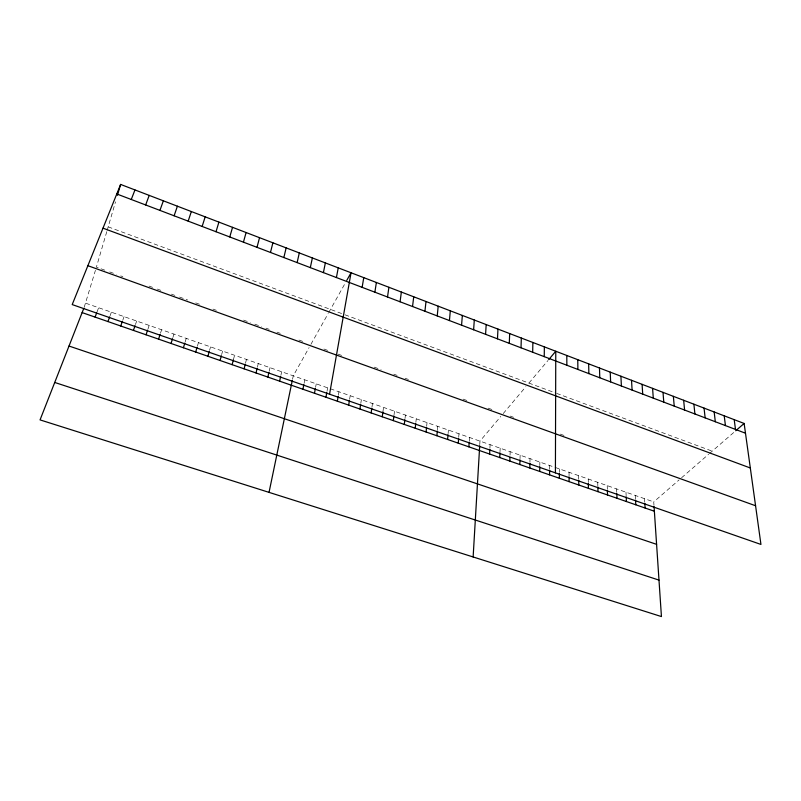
<?xml version="1.0" encoding="UTF-8"?>
<svg xmlns="http://www.w3.org/2000/svg" width="801" height="801" viewBox="0 0 801 801"><rect width="100%" height="100%" fill="white"/><g stroke="black" fill="none" stroke-linecap="round" stroke-linejoin="round"><path stroke-width="0.6" stroke-dasharray="4 3" d="M559.368 472.41L559.368 468.895M549.616 469.006L549.636 465.491M539.804 465.581L539.854 462.067M529.942 462.137L530.012 458.623M520.019 458.683L520.119 455.168M510.037 455.198L510.167 451.684M500.004 451.704L500.164 448.18M489.912 448.18L490.092 444.665M479.769 444.645L479.969 441.121L500.825 416.4M469.276 440.981L469.506 437.466M458.723 437.306L458.983 433.782M448.099 433.601L448.39 430.077M437.416 429.877L437.746 426.352M426.673 426.122L427.033 422.598M415.869 422.357L416.25 418.833M404.996 418.563L405.406 415.038M394.052 414.748L394.493 411.223M382.888 412.084L383.519 407.379M371.974 407.048L372.475 403.524M360.83 403.163L361.371 399.639M349.626 399.248L350.187 395.724M338.342 395.314L338.943 391.789M326.998 391.359L327.629 387.834M315.584 387.374L316.245 383.849M304.09 383.369L304.791 379.844M292.535 379.334L293.266 375.809L309.096 347.584M280.901 375.279L281.672 371.754M269.196 371.203L269.997 367.669M257.421 367.088L258.262 363.564M245.567 362.953L246.438 359.429M233.341 359.969L234.553 355.274M221.637 354.613L222.588 351.088M209.562 350.397L210.543 346.873M197.406 346.162L198.428 342.638M84.165 307.404L95.439 270.317M106.793 231.619L96.38 267.134L105.251 270.317M107.134 230.428L115.524 201.832M185.171 341.897L186.232 338.372M172.866 337.601L173.957 334.077M160.47 333.276L161.602 329.752M147.995 328.931L149.176 325.406M135.449 324.545L136.661 321.031M122.813 320.14L124.065 316.625M110.097 315.704L111.389 312.19M97.051 311.889L98.633 307.724M310.908 344.35L328.19 313.531M328.76 312.5L345.611 282.453M503.218 413.566L525.897 386.673M528.92 383.088L547.904 360.58M653.976 505.411L653.746 501.907L679.118 479.889M681.571 477.766L708.625 454.277M709.526 453.496L734.797 431.559M85.797 303.239L553.962 467.003M555.043 467.384L653.746 501.907M109.687 271.919L116.285 274.292M120.691 275.884L122.893 276.675M149.056 286.087L152.59 287.359M157.296 289.061L160.831 290.332M171.364 294.117L174.868 295.379M179.514 297.051L187.644 299.985M195.724 302.888L200.34 304.55M212.946 309.086L216.37 310.317M243.544 320.1L250.282 322.523M254.748 324.135L261.446 326.548M265.892 328.15L269.226 329.341M276.976 332.135L280.28 333.326M298.943 340.035L303.289 341.606M323.874 349.016L328.17 350.558M338.142 354.152L341.657 355.414M374.227 367.138L381.136 369.621M393.722 374.157L397.136 375.379M405.086 378.242L408.48 379.464M463.068 399.118L467.454 400.69M488.129 408.14L492.455 409.691M510.147 416.059L513.621 417.311M560.249 434.092L564.745 435.714M108.185 226.863L342.788 313.972M345.011 314.803L555.574 392.991M556.635 393.381L712.229 451.153M644.545 498.693L644.755 502.187M635.283 495.449L635.473 498.953M625.981 492.194L626.142 495.699M616.62 488.92L616.76 492.425M607.208 485.626L607.328 489.131M597.746 482.322L597.846 485.827M588.234 478.988L588.304 482.502M578.662 475.644L578.712 479.158M569.04 472.28L569.07 475.794"/><path stroke-width="1.2" d="M559.368 478.257L559.368 473.581M555.413 472.86L555.774 351.249L548.685 359.659M549.576 474.853L549.606 470.177M544.249 356.645L544.36 346.883M539.724 471.439L539.784 466.753M532.675 352.24L532.875 342.478M529.811 468.004L529.912 463.318M519.849 464.54L519.989 459.854M521.02 347.804L521.321 338.042M509.826 461.066L509.957 457.541M509.286 343.339L509.676 333.586M499.754 457.561L499.954 452.875M489.611 454.047L489.852 449.351M497.481 338.843L497.962 329.091M485.586 334.317L486.177 324.575M473.131 556.975L479.699 445.817M468.875 446.848L469.196 442.152M473.621 329.762L474.302 320.02M458.282 443.173L458.633 438.477M461.576 325.176L462.347 315.434M447.609 439.469L447.999 434.773M449.441 320.56L450.312 310.828M436.885 435.744L437.316 431.048M426.092 431.999L426.563 427.303M437.226 315.914L438.197 306.182M415.228 428.225L415.739 423.529M424.93 311.239L426.002 301.506M404.305 424.44L404.855 419.734M412.545 306.523L413.727 296.801M393.321 420.625L393.902 415.919M400.069 301.777L401.361 292.055M382.257 416.78L382.888 412.084M387.514 297.001L388.906 287.279M371.133 412.926L371.804 408.22M359.939 409.041L360.65 404.335M374.878 292.185L376.37 282.483M348.675 405.126L349.436 400.43M362.142 287.339L363.754 277.637M337.351 401.191L338.142 396.495M329.551 394.202L351.038 272.771L346.803 280.33M325.947 397.236L326.788 392.53M314.473 393.251L315.364 388.555M336.41 277.546L338.242 267.864M302.928 389.246L303.859 384.55M323.414 272.6L325.356 262.918M269.036 492.375L292.295 380.515M310.317 267.624L312.38 257.942M279.619 381.156L280.65 376.46M297.131 262.598L299.304 252.936M267.864 377.071L268.936 372.375M283.854 257.552L286.147 247.889M256.03 372.966L257.141 368.27M244.115 368.83L245.276 364.135M270.478 252.455L272.891 242.803M232.13 364.675L233.341 359.969M257.011 247.329L259.534 237.687M220.065 360.48L221.326 355.784M243.434 242.172L246.097 232.53M207.93 356.275L209.231 351.569M229.767 236.966L232.55 227.344M195.704 352.029L197.066 347.334M117.417 195.354L120.621 184.43L744.129 423.459L760.95 544.44L72.21 304.58L120.621 184.43M183.409 347.764L184.821 343.068M216.01 231.729L218.913 222.117M171.034 343.469L172.495 338.773M202.142 226.453L205.176 216.851M158.578 339.143L160.09 334.448M188.175 221.136L191.339 211.544M146.042 334.788L147.604 330.102M174.107 215.779L177.401 206.197M133.427 330.412L135.049 325.717M120.721 326.007L122.393 321.311M159.93 210.393L163.364 200.821M107.945 321.571L109.667 316.876M145.652 204.956L149.216 195.394M95.079 317.096L96.661 312.931M131.264 199.479L134.969 189.937M83.755 308.445L40.05 419.894L661.436 616.57L654.057 506.572M735.718 430.758L744.129 423.459M54.728 382.457L658.993 580.114M69.016 346.042L656.59 544.34M82.123 312.6L654.367 511.238M87.88 265.692L755.573 505.751M102.999 228.165L750.317 467.984M116.776 193.972L745.491 433.221M734.207 419.654L735.488 429.416M724.214 415.829L725.436 425.591M714.172 411.974L715.313 421.747M704.059 408.099L705.14 417.872M693.896 404.205L694.898 413.967M683.664 400.28L684.585 410.052M673.361 396.335L674.222 406.097M663.008 392.36L663.779 402.132M652.585 388.365L653.286 398.137M642.092 384.35L642.712 394.112M644.825 503.358L645.105 508.014M631.538 380.295L632.089 390.067M635.533 500.114L635.794 504.78M620.915 376.23L621.386 385.992M626.202 496.86L626.422 501.536M616.81 493.596L617 498.262M610.232 372.135L610.622 381.897M607.368 490.302L607.528 494.978M599.478 368.009L599.779 377.772M597.876 486.998L598.007 491.674M588.655 363.854L588.875 373.626M588.324 483.664L588.425 488.34M577.761 359.679L577.901 369.451M578.733 480.32L578.793 485.005M569.08 476.955L569.111 481.641M566.798 355.484L566.858 365.246"/></g></svg>
